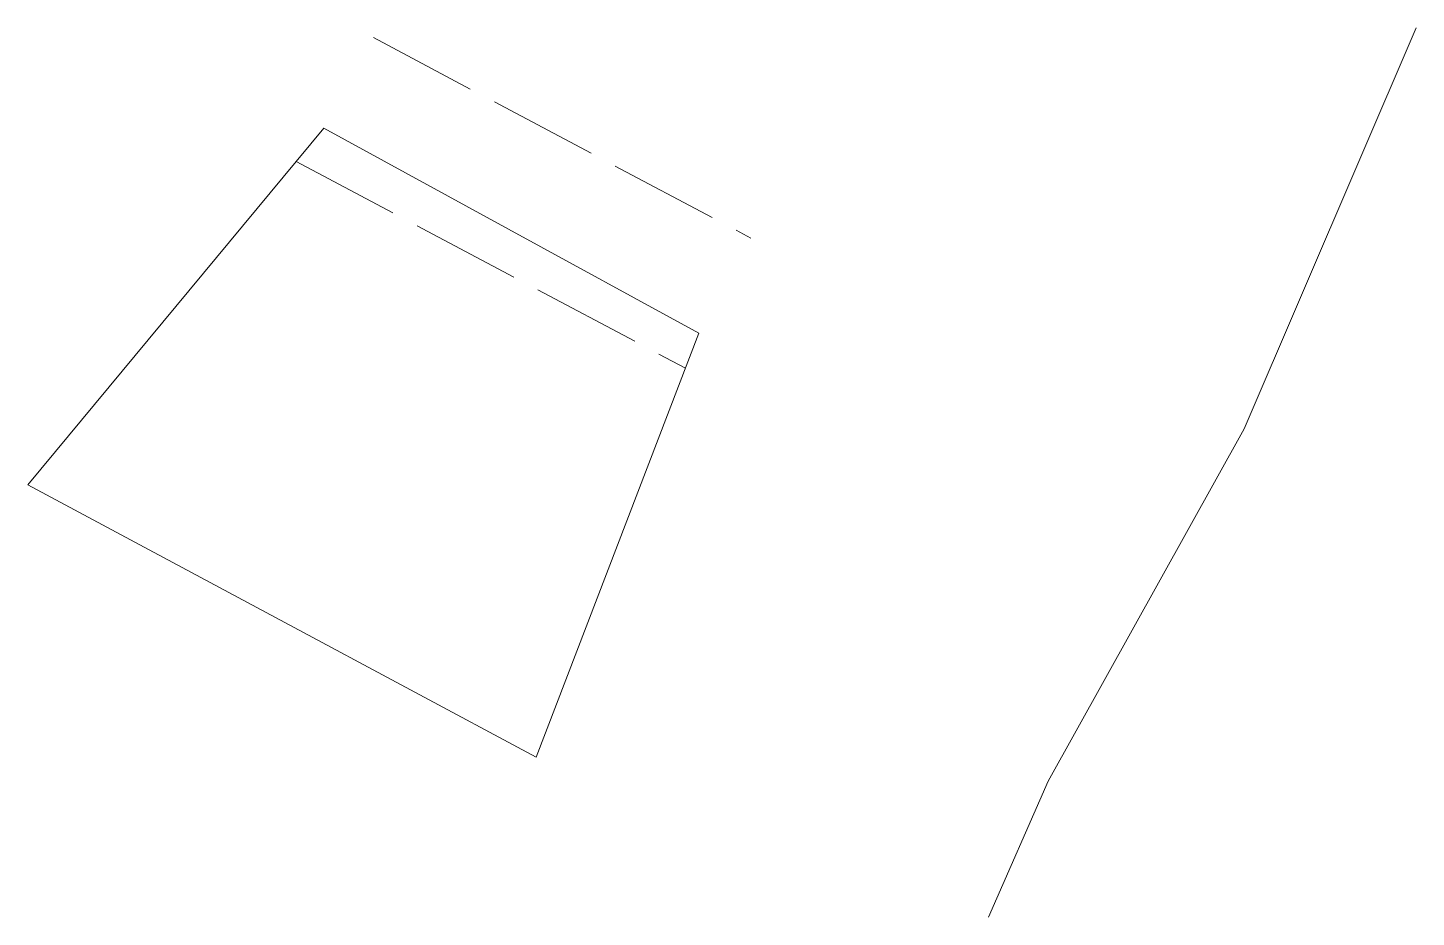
# Model space of a CAD drawing. Header units: metres. Extents: x 536187 to 541465, y 1835689 to 1837549.
# Drawn here: x 536490 to 536544.8, y 1837514 to 1837549.1 of the extents above.
import ezdxf

# ---------------------------------------------------------------- set-up
doc = ezdxf.new("R2010")
doc.units = ezdxf.units.M
doc.header["$LTSCALE"] = 0.72
doc.linetypes.add('LONG_DASHED', pattern=[7.5, 6, -1.5])
doc.layers.add('23', color=7, linetype='Continuous', lineweight=13)

msp = doc.modelspace()

# ---------------------------------------------------------------- linework, layer by layer
at = {"layer": '23', "linetype": 'LONG_DASHED'}
for p, q in [((536503.64, 1837548.68), (536518.52, 1837540.77)), ((536500.59, 1837543.79), (536515.94, 1837535.63))]:
    msp.add_line(p, q, dxfattribs=at)
at = {"layer": '23'}
for p, q in [((536501.68, 1837545.1), (536490, 1837531.03)), ((536501.68, 1837545.1), (536508.96, 1837541.12)), ((536508.96, 1837541.12), (536516.47, 1837537.02)), ((536516.47, 1837537.02), (536510.06, 1837520.28)), ((536490, 1837531.03), (536500.14, 1837525.59)), ((536500.14, 1837525.59), (536510.06, 1837520.28))]:
    msp.add_line(p, q, dxfattribs=at)
msp.add_lwpolyline([(536527.9, 1837513.96), (536530.25, 1837519.33), (536537.98, 1837533.24), (536544.77, 1837549.07)], dxfattribs=at)

doc.saveas('drawing.dxf')
